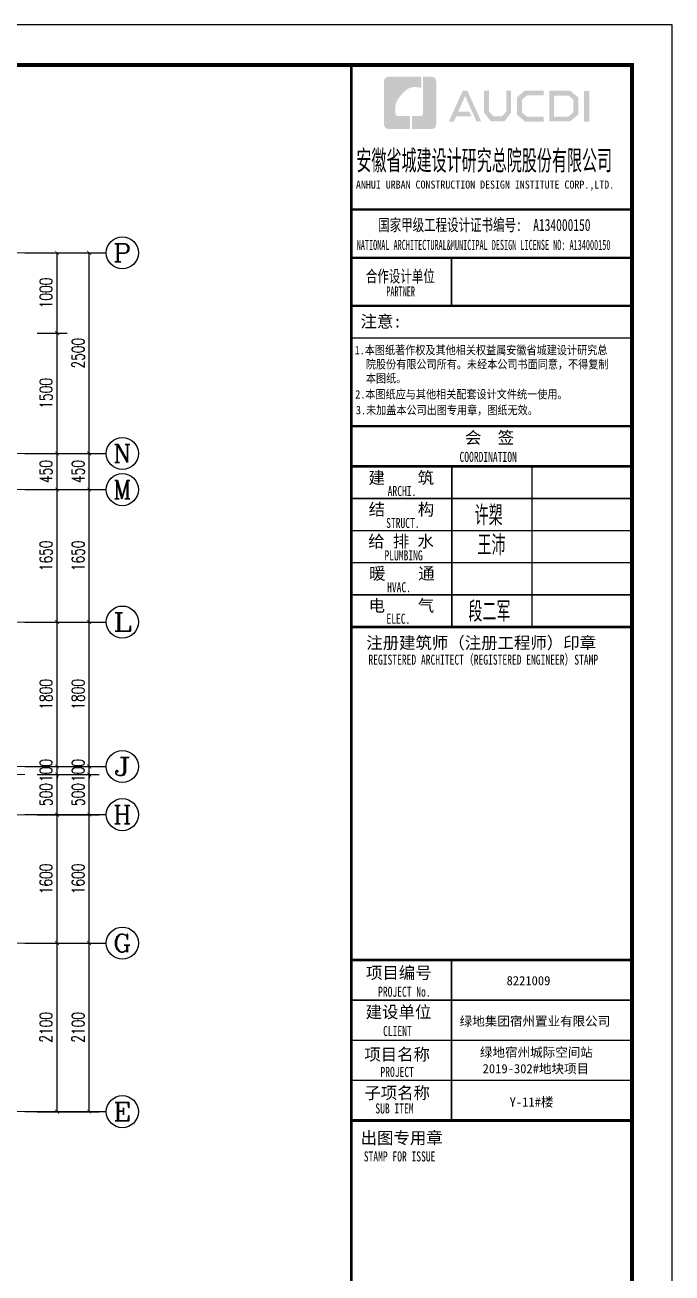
# Model space of a CAD drawing. Extents: x -1307975 to -76406, y -96289 to 379359.
# Drawn here: x -613093 to -605025, y 362450 to 378000 of the extents above; entities that cross this region are included whole.
import ezdxf
from ezdxf.enums import TextEntityAlignment as Align

# ---------------------------------------------------------------- set-up
doc = ezdxf.new("R2010")
doc.units = 0
doc.header["$LTSCALE"] = 1000
doc.linetypes.add('DOTE', pattern=[2.42, 2, -0.2, 0.02, -0.2])
doc.layers.get('0').update_dxf_attribs({"linetype": 'CONTINUOUS'})
doc.layers.get('DEFPOINTS').update_dxf_attribs({"linetype": 'CONTINUOUS'})
for name, color, linetype in [('-TK', 7, 'CONTINUOUS'), ('A-AXIS_TEXT', 7, 'CONTINUOUS'), ('AXIS', 3, 'CONTINUOUS'), ('PUB_DIM', 3, 'CONTINUOUS'), ('图签文字', 4, 'CONTINUOUS'), ('尺寸标注', 86, 'CONTINUOUS')]:
    doc.layers.add(name, color=color, linetype=linetype)
for name, color, linetype, lineweight in [('AXIS_TEXT', 7, 'CONTINUOUS', 20), ('DOTE', 19, 'DOTE', 9), ('图框', 9, 'CONTINUOUS', 18), ('图签', 147, 'CONTINUOUS', 18)]:
    doc.layers.add(name, color=color, linetype=linetype, lineweight=lineweight)
doc.styles.add('_TCH_AXIS', font='COMPLEX', dxfattribs={"bigfont": 'GBCBIG'})
doc.styles.add('_TCH_DIM_T3', font='SIMPLEX', dxfattribs={"width": 0.705882, "bigfont": 'GBCBIG'})
doc.styles.add('COMPLEX', font='COMPLEX')
doc.styles.add('HT', font='simhei.ttf')
doc.styles.add('宋体', font='', dxfattribs={"height": 50})
doc.styles.add('建筑图签-1', font='simhei.ttf', dxfattribs={"width": 0.7})
doc.styles.add('建筑图签-2', font='TXT.shx', dxfattribs={"width": 0.5, "bigfont": 'HZTXT.shx'})
doc.styles.get('宋体').set_extended_font_data('SimSun')
doc.dimstyles.new('_TCH_ARCH&&50', dxfattribs={"dimtxt": 157.5, "dimasz": 50, "dimexe": 125, "dimexo": 150, "dimgap": 58.75, "dimtad": 1, "dimdec": 0, "dimzin": 0, "dimdsep": 46, "dimtxsty": '_TCH_DIM_T3', "dimblk": 'ARCHTICK', "dimcen": 0.09, "dimclrt": 7, "dimazin": 0, "dimtfac": 1, "dimtdec": 0, "dimtix": 1, "dimtmove": 2, "dimatfit": 3, "dimldrblk": 'ARCHTICK', "dimfxl": 1, "dimtolj": 1, "dimtzin": 0, "dimarcsym": 0})

# ---------------------------------------------------------------- blocks, each defined once
blk = doc.blocks.new('院标1')
h = blk.add_hatch(color=150)
h.dxf.hatch_style = 1
h.set_gradient(color1=(33, 113, 253), color2=(33, 113, 253), tint=1, name='INVCURVED')
edge = h.paths.add_edge_path()
edge.add_spline(control_points=[(116373, 648379), (116379, 648379), (116382, 648379), (116391, 648379), (116391, 648379), (116391, 648379), (116616, 648379), (116616, 648379), (116616, 648379), (116616, 648379), (116616, 648054), (116616, 648054), (116616, 648054), (116616, 648054), (116108, 648054), (116108, 648054), (116108, 648054), (116028, 648054), (115963, 648111), (115963, 648199), (115963, 648199), (115963, 648199), (115963, 649215), (115963, 649215), (115963, 649215), (115963, 649295), (116018, 649360), (116108, 649360), (116108, 649360), (116108, 649360), (116897, 649360), (116897, 649360), (116897, 649360), (116897, 649360), (116897, 649080), (116897, 649080), (116897, 649080), (116897, 649080), (116566, 649140), (116356, 648859), (116356, 648859), (116245, 648719), (116240, 648545), (116247, 648466), (116247, 648466), (116254, 648386), (116247, 648466), (116247, 648466), (116247, 648466), (116247, 648466), (116258, 648374), (116373, 648379)], knot_values=[0, 0, 0, 0, 0.071429, 0.071429, 0.071429, 0.107143, 0.142857, 0.142857, 0.142857, 0.178571, 0.214286, 0.214286, 0.214286, 0.25, 0.285714, 0.285714, 0.285714, 0.321429, 0.357143, 0.357143, 0.357143, 0.392857, 0.428571, 0.428571, 0.428571, 0.464286, 0.5, 0.5, 0.5, 0.535714, 0.571429, 0.571429, 0.571429, 0.607143, 0.642857, 0.642857, 0.642857, 0.678571, 0.714286, 0.714286, 0.714286, 0.75, 0.785714, 0.785714, 0.785714, 0.821429, 0.857143, 0.857143, 0.857143, 0.928571, 1, 1, 1, 1], degree=3, periodic=0)
h = blk.add_hatch(color=150)
h.dxf.hatch_style = 1
h.set_gradient(color1=(33, 113, 253), color2=(33, 113, 253), tint=1, name='INVCURVED')
edge = h.paths.add_edge_path()
edge.add_spline(control_points=[(117268, 649215), (117268, 649215), (117268, 648199), (117268, 648199), (117268, 648199), (117268, 648114), (117212, 648054), (117123, 648054), (117123, 648054), (117123, 648054), (116663, 648054), (116663, 648054), (116663, 648054), (116663, 648054), (116663, 648379), (116663, 648379), (116663, 648379), (116663, 648379), (116865, 648379), (116865, 648379), (116865, 648379), (116907, 648379), (116941, 648413), (116941, 648455), (116941, 648455), (116941, 648455), (116941, 649360), (116941, 649360), (116941, 649360), (116941, 649360), (117123, 649360), (117123, 649360), (117123, 649360), (117204, 649360), (117268, 649306), (117268, 649215)], knot_values=[0, 0, 0, 0, 0.1, 0.1, 0.1, 0.15, 0.2, 0.2, 0.2, 0.25, 0.3, 0.3, 0.3, 0.35, 0.4, 0.4, 0.4, 0.45, 0.5, 0.5, 0.5, 0.55, 0.6, 0.6, 0.6, 0.65, 0.7, 0.7, 0.7, 0.75, 0.8, 0.8, 0.8, 0.9, 1, 1, 1, 1], degree=3, periodic=0)
blk = doc.blocks.new('A1')
at = {"layer": '图框'}
h = blk.add_hatch(color=256, dxfattribs=at)
h.paths.add_polyline_path([(81908, 57758), (82034, 57758), (82034, 56988), (81908, 56988)])
h.paths.add_polyline_path([(81156, 57642), (81156, 57116), (81516, 57116), (81640, 57223), (81640, 57541), (81520, 57642)], flags=16)
h.paths.add_polyline_path([(81038, 57760), (81038, 56998), (81560, 56998), (81759, 57168), (81759, 57596), (81563, 57760)])
h.paths.add_polyline_path([(80895, 57764), (80895, 57648), (80488, 57648), (80355, 57537), (80355, 57218), (80488, 57115), (80897, 57115), (80897, 56993), (80433, 56993), (80231, 57168), (80231, 57596), (80429, 57764)])
h.paths.add_polyline_path([(79412, 57762), (79532, 57762), (79532, 57251), (79646, 57120), (79857, 57120), (79971, 57251), (79971, 57762), (80085, 57762), (80085, 57214), (79921, 56997), (79583, 56997), (79412, 57216)])
h.paths.add_polyline_path([(78880, 57760), (78997, 57760), (79339, 56996), (79223, 56996), (78942, 57630), (78767, 57242), (79038, 57242), (79099, 57127), (78718, 57127), (78659, 56994), (78536, 56994)])
blk.add_lwpolyline([(0, 59400), (0, 0), (84100, 0), (84100, 59400)], close=True)
at = {"const_width": 100}
blk.add_lwpolyline([(2500, 58400), (2500, 1000), (83100, 1000), (83100, 58400)], close=True, dxfattribs=at)
at = {"layer": '图框'}
for p, q in [((76100, 54800), (83100, 54800)), ((76100, 54800), (83100, 54800)), ((76100, 53600), (83100, 53600))]:
    blk.add_line(p, q, dxfattribs=at)
for points, const_width in [([(76100, 1000), (76100, 58400)], 70), ([(76100, 54800), (83100, 54800)], 60), ([(76100, 53600), (83100, 53600)], 60), ([(76100, 53600), (83100, 53600)], 60), ([(78600, 53600), (78600, 52400)], 35), ([(76100, 52400), (83100, 52400)], 60), ([(76100, 52400), (83100, 52400)], 60), ([(76100, 51599), (83100, 51599)], 35), ([(76108, 49400), (83108, 49400)], 60), ([(76108, 48400), (83108, 48400)], 70), ([(76108, 48400), (83108, 48400)], 70), ([(78608, 48400), (78608, 44400)], 35), ([(80608, 48400), (80608, 44400)], 35), ([(76108, 47600), (83108, 47600)], 35), ([(76108, 46800), (83108, 46800)], 35), ([(76108, 46000), (83108, 46000)], 35), ([(76108, 45200), (83108, 45200)], 35), ([(76108, 44400), (83108, 44400)], 70), ([(76100, 36100), (83100, 36100)], 70), ([(76100, 36100), (83100, 36100)], 70), ([(78600, 32100), (78600, 36100)], 35), ([(76100, 35100), (83100, 35100)], 35), ([(76100, 34100), (83100, 34100)], 35), ([(76100, 33100), (83100, 33100)], 35), ([(83100, 32100), (76100, 32100)], 70)]:
    blk.add_lwpolyline(points, dxfattribs=dict(at, const_width=const_width))
blk.add_blockref('院标1', (-39049, -591249))
for s, height, style, width, p in [('ANHUI URBAN CONSTRUCTION DESIGN INSTITUTE CORP.,LTD.', 200, '建筑图签-1', 0.91, (76218, 55322)), ('NATIONAL ARCHITECTURAL&MUNICIPAL DESIGN LICENSE NO: A134000150', 250, '建筑图签-1', 0.6, (76237, 53795)), ('PARTNER', 250, '建筑图签-1', 0.6, (76975, 52634)), ('1.本图纸著作权及其他相关权益属安徽省城建设计研究总', 210, 'HT', 0.88, (76186, 51193)), ('院股份有限公司所有。未经本公司书面同意，不得复制', 210, 'HT', 0.88, (76465, 50839)), ('本图纸。', 210, 'HT', 0.88, (76465, 50489)), (' 2.本图纸应与其他相关配套设计文件统一使用。 ', 210, 'HT', 0.88, (76075, 50092)), ('3.未加盖本公司出图专用章，图纸无效。', 210, 'HT', 0.88, (76218, 49698)), ('COORDINATION', 250, '建筑图签-1', 0.7, (78800, 48513)), ('ARCHI.', 250, '建筑图签-1', 0.7, (77009, 47662)), ('STRUCT.', 250, '建筑图签-1', 0.7, (76970, 46865)), ('PLUMBING', 250, '建筑图签-1', 0.7, (76929, 46058)), ('HVAC.', 250, '建筑图签-1', 0.7, (76994, 45265)), ('ELEC.', 250, '建筑图签-1', 0.7, (76978, 44480)), ('REGISTERED ARCHITECT（REGISTERED ENGINEER）STAMP', 250, '建筑图签-1', 0.7, (76529, 43459)), ('PROJECT No.', 250, '建筑图签-1', 0.7, (76770, 35185, -1799)), ('CLIENT', 250, '建筑图签-1', 0.7, (76894, 34206)), ('PROJECT', 250, '建筑图签-1', 0.7, (76829, 33187)), ('SUB ITEM', 250, '建筑图签-1', 0.7, (76702, 32276)), ('STAMP FOR ISSUE', 250, '建筑图签-1', 0.7, (76413, 31081))]:
    blk.add_text(s, height=height, dxfattribs=dict(at, style=style, width=width)).set_placement(p)
at = {"layer": '图签', "color": 2, "style": '宋体'}
for s, height, p in [('8221009', 229.3, (79974, 35472)), ('绿地集团宿州置业有限公司', 229.34, (78805, 34462)), ('绿地宿州城际空间站', 229.3, (79310, 33688)), ('2019-302#地块项目', 229.34, (79377, 33279)), ('Y-11#楼', 229.3, (80049, 32448))]:
    blk.add_text(s, height=height, dxfattribs=at).set_placement(p)
at = {"layer": '图签文字', "color": 7, "style": '建筑图签-1'}
for s, height, width, p in [('安徽省城建设计研究总院股份有限公司', 500, 0.55, (76228, 55777)), ('国家甲级工程设计证书编号:  A134000150', 300, 0.7, (76772, 54267)), ('合作设计单位', 300, 0.7, (76465, 52990))]:
    blk.add_text(s, height=height, dxfattribs=dict(at, width=width)).set_placement(p)
for s, p in [('注意:', (76331, 51863)), ('会  签', (78935, 48968)), ('建    筑', (76530, 47967)), ('结    构', (76534, 47179)), ('给 排 水', (76525, 46385)), ('暖    通', (76543, 45582)), ('电    气', (76533, 44782)), ('注册建筑师（注册工程师）印章', (76475, 43854)), ('项目编号', (76468, 35632)), ('建设单位', (76460, 34655)), ('项目名称', (76427, 33597)), ('子项名称', (76427, 32640)), ('出图专用章', (76336, 31518))]:
    blk.add_text(s, height=300, dxfattribs=at).set_placement(p)
at = {"layer": '图签文字', "color": 1, "style": '建筑图签-2', "width": 0.7}
for s, p in [('许槊', (79175, 46928)), ('王沛', (79246, 46187)), ('段二军', (79021, 44532))]:
    blk.add_text(s, height=500, dxfattribs=at).set_placement(p)
blk = doc.blocks.new('_AXISO')
blk.add_circle((0, 0), 0.5)
at = {"layer": 'A-AXIS_TEXT', "style": 'COMPLEX', "width": 1.041667}
blk.add_attdef('A', text='', height=0.56, dxfattribs=at).set_placement((-0.25, -0.28), (0.25, -0.28), align=Align.FIT)
blk = doc.blocks.new('_ArchTick')
at = {"color": 0, "linetype": 'ByBlock', "const_width": 0.15}
blk.add_lwpolyline([(-0.5, -0.5), (0.5, 0.5)], dxfattribs=at)
blk = doc.blocks.new('*D754')
at = {"layer": 'DEFPOINTS', "color": 0, "transparency": 16777216}
for p in [(-613093, 366561), (-612693, 366561), (-613093, 364461)]:
    blk.add_point(p, dxfattribs=at)
at = {"layer": '尺寸标注', "color": 0, "lineweight": -2, "transparency": 16777216}
for p, q in [((-612943, 366561), (-612568, 366561)), ((-612693, 364461), (-612693, 366561)), ((-612943, 364461), (-612568, 364461))]:
    blk.add_line(p, q, dxfattribs=at)
at = {"layer": '尺寸标注', "color": 0, "lineweight": -2, "transparency": 16777216, "xscale": 50, "yscale": 50, "zscale": 50}
for p, rotation in [((-612693, 366561), 90), ((-612693, 364461), 270)]:
    blk.add_blockref('_ArchTick', p, dxfattribs=dict(at, rotation=rotation))
at = {"layer": '尺寸标注', "color": 7, "transparency": 16777216, "insert": (-612831, 365511), "char_height": 157.5, "attachment_point": 5, "rotation": 90, "style": '_TCH_DIM_T3'}
blk.add_mtext('\\A1;2100', dxfattribs=at)
blk = doc.blocks.new('*D755')
at = {"layer": 'DEFPOINTS', "color": 0, "transparency": 16777216}
for p in [(-613093, 368161), (-612693, 368161), (-613093, 366561)]:
    blk.add_point(p, dxfattribs=at)
at = {"layer": '尺寸标注', "color": 0, "lineweight": -2, "transparency": 16777216}
for p, q in [((-612943, 368161), (-612568, 368161)), ((-612693, 366561), (-612693, 368161)), ((-612943, 366561), (-612568, 366561))]:
    blk.add_line(p, q, dxfattribs=at)
at = {"layer": '尺寸标注', "color": 0, "lineweight": -2, "transparency": 16777216, "xscale": 50, "yscale": 50, "zscale": 50}
for p, rotation in [((-612693, 368161), 90), ((-612693, 366561), 270)]:
    blk.add_blockref('_ArchTick', p, dxfattribs=dict(at, rotation=rotation))
at = {"layer": '尺寸标注', "color": 7, "transparency": 16777216, "insert": (-612831, 367361), "char_height": 157.5, "attachment_point": 5, "rotation": 90, "style": '_TCH_DIM_T3'}
blk.add_mtext('\\A1;1600', dxfattribs=at)
blk = doc.blocks.new('*D756')
at = {"layer": 'DEFPOINTS', "color": 0, "transparency": 16777216}
for p in [(-613093, 368661), (-612693, 368661), (-613093, 368161)]:
    blk.add_point(p, dxfattribs=at)
at = {"layer": '尺寸标注', "color": 0, "lineweight": -2, "transparency": 16777216}
for p, q in [((-612943, 368661), (-612568, 368661)), ((-612693, 368161), (-612693, 368661)), ((-612943, 368161), (-612568, 368161))]:
    blk.add_line(p, q, dxfattribs=at)
at = {"layer": '尺寸标注', "color": 0, "lineweight": -2, "transparency": 16777216, "xscale": 50, "yscale": 50, "zscale": 50}
for p, rotation in [((-612693, 368661), 90), ((-612693, 368161), 270)]:
    blk.add_blockref('_ArchTick', p, dxfattribs=dict(at, rotation=rotation))
at = {"layer": '尺寸标注', "color": 7, "transparency": 16777216, "insert": (-612831, 368411), "char_height": 157.5, "attachment_point": 5, "rotation": 90, "style": '_TCH_DIM_T3'}
blk.add_mtext('\\A1;500', dxfattribs=at)
blk = doc.blocks.new('*D757')
at = {"layer": 'DEFPOINTS', "color": 0, "transparency": 16777216}
for p in [(-613093, 368761), (-612693, 368761), (-613093, 368661)]:
    blk.add_point(p, dxfattribs=at)
at = {"layer": '尺寸标注', "color": 0, "lineweight": -2, "transparency": 16777216}
for p, q in [((-612943, 368761), (-612568, 368761)), ((-612693, 368761), (-612693, 368811)), ((-612693, 368661), (-612693, 368761)), ((-612943, 368661), (-612568, 368661)), ((-612693, 368661), (-612693, 368611))]:
    blk.add_line(p, q, dxfattribs=at)
at = {"layer": '尺寸标注', "color": 0, "lineweight": -2, "transparency": 16777216, "xscale": 50, "yscale": 50, "zscale": 50}
for p, rotation in [((-612693, 368761), 270), ((-612693, 368661), 90)]:
    blk.add_blockref('_ArchTick', p, dxfattribs=dict(at, rotation=rotation))
at = {"layer": '尺寸标注', "color": 7, "transparency": 16777216, "insert": (-612831, 368711), "char_height": 157.5, "attachment_point": 5, "rotation": 90, "style": '_TCH_DIM_T3'}
blk.add_mtext('\\A1;100', dxfattribs=at)
blk = doc.blocks.new('*D758')
at = {"layer": 'DEFPOINTS', "color": 0, "transparency": 16777216}
for p in [(-613093, 370561), (-612693, 370561), (-613093, 368761)]:
    blk.add_point(p, dxfattribs=at)
at = {"layer": '尺寸标注', "color": 0, "lineweight": -2, "transparency": 16777216}
for p, q in [((-612943, 370561), (-612568, 370561)), ((-612693, 368761), (-612693, 370561)), ((-612943, 368761), (-612568, 368761))]:
    blk.add_line(p, q, dxfattribs=at)
at = {"layer": '尺寸标注', "color": 0, "lineweight": -2, "transparency": 16777216, "xscale": 50, "yscale": 50, "zscale": 50}
for p, rotation in [((-612693, 370561), 90), ((-612693, 368761), 270)]:
    blk.add_blockref('_ArchTick', p, dxfattribs=dict(at, rotation=rotation))
at = {"layer": '尺寸标注', "color": 7, "transparency": 16777216, "insert": (-612831, 369661), "char_height": 157.5, "attachment_point": 5, "rotation": 90, "style": '_TCH_DIM_T3'}
blk.add_mtext('\\A1;1800', dxfattribs=at)
blk = doc.blocks.new('*D759')
at = {"layer": 'DEFPOINTS', "color": 0, "transparency": 16777216}
for p in [(-613093, 372211), (-612693, 372211), (-613093, 370561)]:
    blk.add_point(p, dxfattribs=at)
at = {"layer": '尺寸标注', "color": 0, "lineweight": -2, "transparency": 16777216}
for p, q in [((-612943, 372211), (-612568, 372211)), ((-612693, 370561), (-612693, 372211)), ((-612943, 370561), (-612568, 370561))]:
    blk.add_line(p, q, dxfattribs=at)
at = {"layer": '尺寸标注', "color": 0, "lineweight": -2, "transparency": 16777216, "xscale": 50, "yscale": 50, "zscale": 50}
for p, rotation in [((-612693, 372211), 90), ((-612693, 370561), 270)]:
    blk.add_blockref('_ArchTick', p, dxfattribs=dict(at, rotation=rotation))
at = {"layer": '尺寸标注', "color": 7, "transparency": 16777216, "insert": (-612831, 371386), "char_height": 157.5, "attachment_point": 5, "rotation": 90, "style": '_TCH_DIM_T3'}
blk.add_mtext('\\A1;1650', dxfattribs=at)
blk = doc.blocks.new('*D760')
at = {"layer": 'DEFPOINTS', "color": 0, "transparency": 16777216}
for p in [(-613093, 372661), (-612693, 372661), (-613093, 372211)]:
    blk.add_point(p, dxfattribs=at)
at = {"layer": '尺寸标注', "color": 0, "lineweight": -2, "transparency": 16777216}
for p, q in [((-612943, 372661), (-612568, 372661)), ((-612693, 372211), (-612693, 372661)), ((-612943, 372211), (-612568, 372211))]:
    blk.add_line(p, q, dxfattribs=at)
at = {"layer": '尺寸标注', "color": 0, "lineweight": -2, "transparency": 16777216, "xscale": 50, "yscale": 50, "zscale": 50}
for p, rotation in [((-612693, 372661), 90), ((-612693, 372211), 270)]:
    blk.add_blockref('_ArchTick', p, dxfattribs=dict(at, rotation=rotation))
at = {"layer": '尺寸标注', "color": 7, "transparency": 16777216, "insert": (-612831, 372436), "char_height": 157.5, "attachment_point": 5, "rotation": 90, "style": '_TCH_DIM_T3'}
blk.add_mtext('\\A1;450', dxfattribs=at)
blk = doc.blocks.new('*D761')
at = {"layer": 'DEFPOINTS', "color": 0, "transparency": 16777216}
for p in [(-613093, 374161), (-612693, 374161), (-613093, 372661)]:
    blk.add_point(p, dxfattribs=at)
at = {"layer": '尺寸标注', "color": 0, "lineweight": -2, "transparency": 16777216}
for p, q in [((-612943, 374161), (-612568, 374161)), ((-612693, 372661), (-612693, 374161)), ((-612943, 372661), (-612568, 372661))]:
    blk.add_line(p, q, dxfattribs=at)
at = {"layer": '尺寸标注', "color": 0, "lineweight": -2, "transparency": 16777216, "xscale": 50, "yscale": 50, "zscale": 50}
for p, rotation in [((-612693, 374161), 90), ((-612693, 372661), 270)]:
    blk.add_blockref('_ArchTick', p, dxfattribs=dict(at, rotation=rotation))
at = {"layer": '尺寸标注', "color": 7, "transparency": 16777216, "insert": (-612831, 373411), "char_height": 157.5, "attachment_point": 5, "rotation": 90, "style": '_TCH_DIM_T3'}
blk.add_mtext('\\A1;1500', dxfattribs=at)
blk = doc.blocks.new('*D762')
at = {"layer": 'DEFPOINTS', "color": 0, "transparency": 16777216}
for p in [(-613093, 375161), (-612693, 375161), (-613093, 374161)]:
    blk.add_point(p, dxfattribs=at)
at = {"layer": '尺寸标注', "color": 0, "lineweight": -2, "transparency": 16777216}
for p, q in [((-612943, 375161), (-612568, 375161)), ((-612693, 374161), (-612693, 375161)), ((-612943, 374161), (-612568, 374161))]:
    blk.add_line(p, q, dxfattribs=at)
at = {"layer": '尺寸标注', "color": 0, "lineweight": -2, "transparency": 16777216, "xscale": 50, "yscale": 50, "zscale": 50}
for p, rotation in [((-612693, 375161), 90), ((-612693, 374161), 270)]:
    blk.add_blockref('_ArchTick', p, dxfattribs=dict(at, rotation=rotation))
at = {"layer": '尺寸标注', "color": 7, "transparency": 16777216, "insert": (-612831, 374661), "char_height": 157.5, "attachment_point": 5, "rotation": 90, "style": '_TCH_DIM_T3'}
blk.add_mtext('\\A1;1000', dxfattribs=at)
blk = doc.blocks.new('*D773')
at = {"layer": 'DEFPOINTS', "color": 0, "transparency": 16777216}
for p in [(-613093, 366561), (-612293, 366561), (-613093, 364461)]:
    blk.add_point(p, dxfattribs=at)
at = {"layer": 'PUB_DIM', "color": 0, "lineweight": -2, "transparency": 16777216}
for p, q in [((-612943, 366561), (-612168, 366561)), ((-612293, 364461), (-612293, 366561)), ((-612943, 364461), (-612168, 364461))]:
    blk.add_line(p, q, dxfattribs=at)
at = {"layer": 'PUB_DIM', "color": 0, "lineweight": -2, "transparency": 16777216, "xscale": 50, "yscale": 50, "zscale": 50}
for p, rotation in [((-612293, 366561), 90), ((-612293, 364461), 270)]:
    blk.add_blockref('_ArchTick', p, dxfattribs=dict(at, rotation=rotation))
at = {"layer": 'PUB_DIM', "color": 7, "transparency": 16777216, "insert": (-612431, 365511), "char_height": 157.5, "attachment_point": 5, "rotation": 90, "style": '_TCH_DIM_T3'}
blk.add_mtext('\\A1;2100', dxfattribs=at)
blk = doc.blocks.new('*D774')
at = {"layer": 'DEFPOINTS', "color": 0, "transparency": 16777216}
for p in [(-613093, 368161), (-612293, 368161), (-613093, 366561)]:
    blk.add_point(p, dxfattribs=at)
at = {"layer": 'PUB_DIM', "color": 0, "lineweight": -2, "transparency": 16777216}
for p, q in [((-612943, 368161), (-612168, 368161)), ((-612293, 366561), (-612293, 368161)), ((-612943, 366561), (-612168, 366561))]:
    blk.add_line(p, q, dxfattribs=at)
at = {"layer": 'PUB_DIM', "color": 0, "lineweight": -2, "transparency": 16777216, "xscale": 50, "yscale": 50, "zscale": 50}
for p, rotation in [((-612293, 368161), 90), ((-612293, 366561), 270)]:
    blk.add_blockref('_ArchTick', p, dxfattribs=dict(at, rotation=rotation))
at = {"layer": 'PUB_DIM', "color": 7, "transparency": 16777216, "insert": (-612431, 367361), "char_height": 157.5, "attachment_point": 5, "rotation": 90, "style": '_TCH_DIM_T3'}
blk.add_mtext('\\A1;1600', dxfattribs=at)
blk = doc.blocks.new('*D775')
at = {"layer": 'DEFPOINTS', "color": 0, "transparency": 16777216}
for p in [(-613093, 368661), (-612293, 368661), (-613093, 368161)]:
    blk.add_point(p, dxfattribs=at)
at = {"layer": 'PUB_DIM', "color": 0, "lineweight": -2, "transparency": 16777216}
for p, q in [((-612943, 368661), (-612168, 368661)), ((-612293, 368161), (-612293, 368661)), ((-612943, 368161), (-612168, 368161))]:
    blk.add_line(p, q, dxfattribs=at)
at = {"layer": 'PUB_DIM', "color": 0, "lineweight": -2, "transparency": 16777216, "xscale": 50, "yscale": 50, "zscale": 50}
for p, rotation in [((-612293, 368661), 90), ((-612293, 368161), 270)]:
    blk.add_blockref('_ArchTick', p, dxfattribs=dict(at, rotation=rotation))
at = {"layer": 'PUB_DIM', "color": 7, "transparency": 16777216, "insert": (-612431, 368411), "char_height": 157.5, "attachment_point": 5, "rotation": 90, "style": '_TCH_DIM_T3'}
blk.add_mtext('\\A1;500', dxfattribs=at)
blk = doc.blocks.new('*D776')
at = {"layer": 'DEFPOINTS', "color": 0, "transparency": 16777216}
for p in [(-613093, 368761), (-612293, 368761), (-613093, 368661)]:
    blk.add_point(p, dxfattribs=at)
at = {"layer": 'PUB_DIM', "color": 0, "lineweight": -2, "transparency": 16777216}
for p, q in [((-612943, 368761), (-612168, 368761)), ((-612293, 368761), (-612293, 368811)), ((-612293, 368661), (-612293, 368761)), ((-612943, 368661), (-612168, 368661)), ((-612293, 368661), (-612293, 368611))]:
    blk.add_line(p, q, dxfattribs=at)
at = {"layer": 'PUB_DIM', "color": 0, "lineweight": -2, "transparency": 16777216, "xscale": 50, "yscale": 50, "zscale": 50}
for p, rotation in [((-612293, 368761), 270), ((-612293, 368661), 90)]:
    blk.add_blockref('_ArchTick', p, dxfattribs=dict(at, rotation=rotation))
at = {"layer": 'PUB_DIM', "color": 7, "transparency": 16777216, "insert": (-612431, 368711), "char_height": 157.5, "attachment_point": 5, "rotation": 90, "style": '_TCH_DIM_T3'}
blk.add_mtext('\\A1;100', dxfattribs=at)
blk = doc.blocks.new('*D777')
at = {"layer": 'DEFPOINTS', "color": 0, "transparency": 16777216}
for p in [(-613093, 370561), (-612293, 370561), (-613093, 368761)]:
    blk.add_point(p, dxfattribs=at)
at = {"layer": 'PUB_DIM', "color": 0, "lineweight": -2, "transparency": 16777216}
for p, q in [((-612943, 370561), (-612168, 370561)), ((-612293, 368761), (-612293, 370561)), ((-612943, 368761), (-612168, 368761))]:
    blk.add_line(p, q, dxfattribs=at)
at = {"layer": 'PUB_DIM', "color": 0, "lineweight": -2, "transparency": 16777216, "xscale": 50, "yscale": 50, "zscale": 50}
for p, rotation in [((-612293, 370561), 90), ((-612293, 368761), 270)]:
    blk.add_blockref('_ArchTick', p, dxfattribs=dict(at, rotation=rotation))
at = {"layer": 'PUB_DIM', "color": 7, "transparency": 16777216, "insert": (-612431, 369661), "char_height": 157.5, "attachment_point": 5, "rotation": 90, "style": '_TCH_DIM_T3'}
blk.add_mtext('\\A1;1800', dxfattribs=at)
blk = doc.blocks.new('*D778')
at = {"layer": 'DEFPOINTS', "color": 0, "transparency": 16777216}
for p in [(-613093, 372211), (-612293, 372211), (-613093, 370561)]:
    blk.add_point(p, dxfattribs=at)
at = {"layer": 'PUB_DIM', "color": 0, "lineweight": -2, "transparency": 16777216}
for p, q in [((-612943, 372211), (-612168, 372211)), ((-612293, 370561), (-612293, 372211)), ((-612943, 370561), (-612168, 370561))]:
    blk.add_line(p, q, dxfattribs=at)
at = {"layer": 'PUB_DIM', "color": 0, "lineweight": -2, "transparency": 16777216, "xscale": 50, "yscale": 50, "zscale": 50}
for p, rotation in [((-612293, 372211), 90), ((-612293, 370561), 270)]:
    blk.add_blockref('_ArchTick', p, dxfattribs=dict(at, rotation=rotation))
at = {"layer": 'PUB_DIM', "color": 7, "transparency": 16777216, "insert": (-612431, 371386), "char_height": 157.5, "attachment_point": 5, "rotation": 90, "style": '_TCH_DIM_T3'}
blk.add_mtext('\\A1;1650', dxfattribs=at)
blk = doc.blocks.new('*D779')
at = {"layer": 'DEFPOINTS', "color": 0, "transparency": 16777216}
for p in [(-613093, 372661), (-612293, 372661), (-613093, 372211)]:
    blk.add_point(p, dxfattribs=at)
at = {"layer": 'PUB_DIM', "color": 0, "lineweight": -2, "transparency": 16777216}
for p, q in [((-612943, 372661), (-612168, 372661)), ((-612293, 372211), (-612293, 372661)), ((-612943, 372211), (-612168, 372211))]:
    blk.add_line(p, q, dxfattribs=at)
at = {"layer": 'PUB_DIM', "color": 0, "lineweight": -2, "transparency": 16777216, "xscale": 50, "yscale": 50, "zscale": 50}
for p, rotation in [((-612293, 372661), 90), ((-612293, 372211), 270)]:
    blk.add_blockref('_ArchTick', p, dxfattribs=dict(at, rotation=rotation))
at = {"layer": 'PUB_DIM', "color": 7, "transparency": 16777216, "insert": (-612431, 372436), "char_height": 157.5, "attachment_point": 5, "rotation": 90, "style": '_TCH_DIM_T3'}
blk.add_mtext('\\A1;450', dxfattribs=at)
blk = doc.blocks.new('*D780')
at = {"layer": 'DEFPOINTS', "color": 0, "transparency": 16777216}
for p in [(-613093, 375161), (-612293, 375161), (-613093, 372661)]:
    blk.add_point(p, dxfattribs=at)
at = {"layer": 'PUB_DIM', "color": 0, "lineweight": -2, "transparency": 16777216}
for p, q in [((-612943, 375161), (-612168, 375161)), ((-612293, 372661), (-612293, 375161)), ((-612943, 372661), (-612168, 372661))]:
    blk.add_line(p, q, dxfattribs=at)
at = {"layer": 'PUB_DIM', "color": 0, "lineweight": -2, "transparency": 16777216, "xscale": 50, "yscale": 50, "zscale": 50}
for p, rotation in [((-612293, 375161), 90), ((-612293, 372661), 270)]:
    blk.add_blockref('_ArchTick', p, dxfattribs=dict(at, rotation=rotation))
at = {"layer": 'PUB_DIM', "color": 7, "transparency": 16777216, "insert": (-612431, 373911), "char_height": 157.5, "attachment_point": 5, "rotation": 90, "style": '_TCH_DIM_T3'}
blk.add_mtext('\\A1;2500', dxfattribs=at)

msp = doc.modelspace()

# ---------------------------------------------------------------- linework, layer by layer
at = {"layer": 'AXIS'}
for p, q in [((-613093.4, 375161.06), (-612078.8, 375161.06)), ((-613093.4, 372661.06), (-612078.8, 372661.06)), ((-613093.4, 372211.06), (-612078.8, 372211.06)), ((-613093.4, 370561.06), (-612078.8, 370561.06)), ((-613093.4, 368761.06), (-612078.8, 368761.06)), ((-613093.4, 368161.33), (-612078.8, 368161.33)), ((-613093.4, 366561.06), (-612078.8, 366561.06)), ((-613093.4, 364461.06), (-612078.8, 364461.06))]:
    msp.add_line(p, q, dxfattribs=at)
at = {"layer": 'DOTE', "linetype": 'DOTE', "ltscale": 0.3}
for p, q in [((-624456.98, 375161.06), (-613093.4, 375161.06)), ((-624456.98, 372661.06), (-613093.4, 372661.06)), ((-624456.98, 372211.06), (-613093.4, 372211.06)), ((-624456.98, 370561.06), (-613093.4, 370561.06)), ((-624456.98, 368761.06), (-613093.4, 368761.06)), ((-624456.98, 368661.06), (-613093.4, 368661.07)), ((-624456.98, 368161.06), (-613093.4, 368161.06)), ((-624456.98, 366561.06), (-613093.4, 366561.07)), ((-624456.98, 364461.06), (-613093.4, 364461.07))]:
    msp.add_line(p, q, dxfattribs=at)

# ---------------------------------------------------------------- block references
at = {"layer": '-TK', "xscale": 0.5, "yscale": 0.5, "zscale": 0.5}
msp.add_blockref('A1', (-647075.13, 348300.18), dxfattribs=at)
at = {"layer": 'AXIS'}
ref = msp.add_blockref('_AXISO', (-611878.8, 375161.06), dxfattribs=dict(at, xscale=400, yscale=400, zscale=400))
ref.add_attrib('A', 'P', dxfattribs={"layer": 'AXIS_TEXT', "height": 226.27, "style": '_TCH_AXIS', "width": 1.235294}).set_placement((-611991.93, 375047.93), (-611765.66, 375047.93), align=Align.FIT)
ref = msp.add_blockref('_AXISO', (-611878.8, 372661.06), dxfattribs=dict(at, xscale=400, yscale=400, zscale=400))
ref.add_attrib('A', 'N', dxfattribs={"layer": 'AXIS_TEXT', "height": 226.27, "style": '_TCH_AXIS', "width": 1.105263}).set_placement((-611991.93, 372547.93), (-611765.66, 372547.93), align=Align.FIT)
ref = msp.add_blockref('_AXISO', (-611878.8, 372211.06), dxfattribs=dict(at, xscale=400, yscale=400, zscale=400))
ref.add_attrib('A', 'M', dxfattribs={"layer": 'AXIS_TEXT', "height": 226.27, "style": '_TCH_AXIS'}).set_placement((-611991.93, 372097.93), (-611765.66, 372097.93), align=Align.FIT)
ref = msp.add_blockref('_AXISO', (-611878.8, 370561.06), dxfattribs=dict(at, xscale=400, yscale=400, zscale=400))
ref.add_attrib('A', 'L', dxfattribs={"layer": 'AXIS_TEXT', "height": 226.27, "style": '_TCH_AXIS', "width": 1.4}).set_placement((-611991.93, 370447.93), (-611765.66, 370447.93), align=Align.FIT)
ref = msp.add_blockref('_AXISO', (-611878.8, 368761.06), dxfattribs=dict(at, xscale=400, yscale=400, zscale=400))
ref.add_attrib('A', 'J', dxfattribs={"layer": 'AXIS_TEXT', "height": 226.27, "style": '_TCH_AXIS', "width": 1.909091}).set_placement((-611991.93, 368647.92), (-611765.66, 368647.92), align=Align.FIT)
ref = msp.add_blockref('_AXISO', (-611878.8, 368161.33), dxfattribs=dict(at, xscale=400, yscale=400, zscale=400))
ref.add_attrib('A', 'H', dxfattribs={"layer": 'AXIS_TEXT', "height": 226.27, "style": '_TCH_AXIS', "width": 1.05}).set_placement((-611991.93, 368048.2), (-611765.66, 368048.2), align=Align.FIT)
ref = msp.add_blockref('_AXISO', (-611878.8, 366561.06), dxfattribs=dict(at, xscale=400, yscale=400, zscale=400))
ref.add_attrib('A', 'G', dxfattribs={"layer": 'AXIS_TEXT', "height": 226.27, "style": '_TCH_AXIS', "width": 1.166667}).set_placement((-611991.93, 366447.93), (-611765.66, 366447.93), align=Align.FIT)
ref = msp.add_blockref('_AXISO', (-611878.8, 364461.06), dxfattribs=dict(at, xscale=400, yscale=400, zscale=400))
ref.add_attrib('A', 'E', dxfattribs={"layer": 'AXIS_TEXT', "height": 226.27, "style": '_TCH_AXIS', "width": 1.3125}).set_placement((-611991.93, 364347.93), (-611765.66, 364347.93), align=Align.FIT)

# ---------------------------------------------------------------- dimensions: what is measured, and where the dimension line sits
at = {"layer": 'PUB_DIM'}
for p1, p2, picture, middle in [((-613093.4, 372661.06), (-613093.4, 375161.06), '*D780', (-612430.9, 373911.06)), ((-613093.4, 372211.06), (-613093.4, 372661.06), '*D779', (-612430.9, 372436.06)), ((-613093.4, 370561.06), (-613093.4, 372211.06), '*D778', (-612430.9, 371386.06)), ((-613093.4, 368761.06), (-613093.4, 370561.06), '*D777', (-612430.9, 369661.06)), ((-613093.4, 368661.06), (-613093.4, 368761.06), '*D776', (-612430.9, 368711.06)), ((-613093.4, 368161.33), (-613093.4, 368661.06), '*D775', (-612430.9, 368411.2)), ((-613093.4, 366561.06), (-613093.4, 368161.33), '*D774', (-612430.9, 367361.2)), ((-613093.4, 364461.06), (-613093.4, 366561.06), '*D773', (-612430.9, 365511.06))]:
    dim = msp.add_aligned_dim(p1=p1, p2=p2, distance=-800, dimstyle='_TCH_ARCH&&50', dxfattribs=at)
    dim.commit()
    dim.dimension.update_dxf_attribs({"geometry": picture, "text_midpoint": middle})
at = {"layer": '尺寸标注', "color": 106}
for p1, p2, picture, middle in [((-613093.4, 374161.06), (-613093.4, 375161.06), '*D762', (-612830.9, 374661.06)), ((-613093.4, 372661.06), (-613093.4, 374161.06), '*D761', (-612830.9, 373411.06)), ((-613093.4, 372211.06), (-613093.4, 372661.06), '*D760', (-612830.9, 372436.06)), ((-613093.4, 370561.06), (-613093.4, 372211.06), '*D759', (-612830.9, 371386.06)), ((-613093.4, 368761.06), (-613093.4, 370561.06), '*D758', (-612830.9, 369661.06)), ((-613093.4, 368661.06), (-613093.4, 368761.06), '*D757', (-612830.9, 368711.06)), ((-613093.4, 368161.33), (-613093.4, 368661.06), '*D756', (-612830.9, 368411.2)), ((-613093.4, 366561.06), (-613093.4, 368161.33), '*D755', (-612830.9, 367361.2)), ((-613093.4, 364461.06), (-613093.4, 366561.06), '*D754', (-612830.9, 365511.06))]:
    dim = msp.add_aligned_dim(p1=p1, p2=p2, distance=-400, dimstyle='_TCH_ARCH&&50', dxfattribs=at)
    dim.commit()
    dim.dimension.update_dxf_attribs({"geometry": picture, "text_midpoint": middle})

doc.saveas('drawing.dxf')
